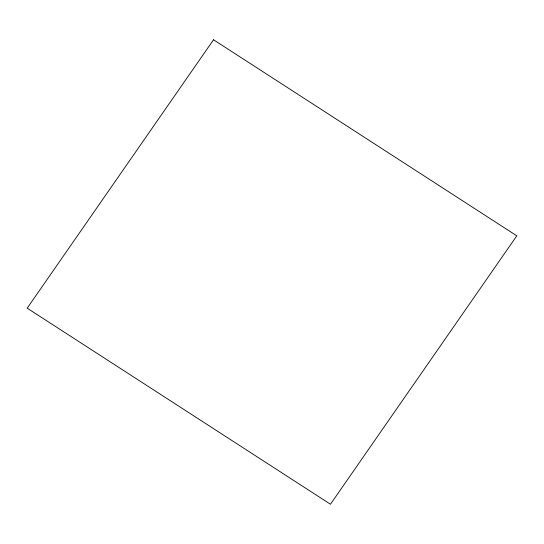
<?xml version="1.0" encoding="UTF-8"?>
<svg xmlns="http://www.w3.org/2000/svg" width="544" height="544" viewBox="0 0 544 544"><rect width="100%" height="100%" fill="white"/><g stroke="black" fill="none" stroke-linecap="round" stroke-linejoin="round"><path stroke-width="0.82" d="M213.534 39.766L27.2 308.176L330.466 504.234L516.8 235.824L213.534 39.766"/></g></svg>
